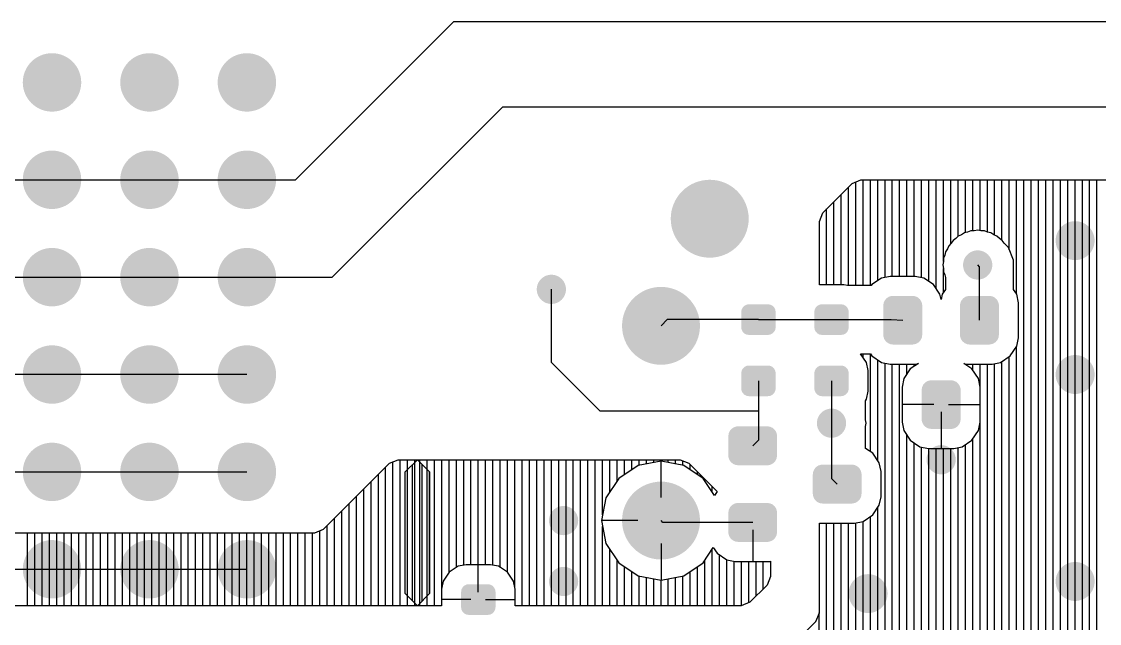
# Model space of a CAD drawing. Extents: x 295 to 953, y 10 to 290.
# Drawn here: x 517.11 to 563.47, y 200.79 to 226.7 of the extents above; entities that cross this region are included whole.
import ezdxf

# ---------------------------------------------------------------- set-up
doc = ezdxf.new("R2010")
doc.units = 0
doc.header["$LTSCALE"] = 5
doc.header["$MEASUREMENT"] = 0
doc.layers.get('0').update_dxf_attribs({"linetype": 'CONTINUOUS', "lineweight": 25})
doc.layers.add('DV-INT-A3_BOT', color=7, linetype='CONTINUOUS')

msp = doc.modelspace()

# ---------------------------------------------------------------- linework, layer by layer
for points, const_width in [([(519.044, 224.078, -1), (517.787, 224.078, -1)], 1.257), ([(523.235, 224.078, -1), (521.978, 224.078, -1)], 1.257), ([(527.426, 224.078, -1), (526.169, 224.078, -1)], 1.257), ([(519.044, 219.887, -1), (517.787, 219.887, -1)], 1.257), ([(523.235, 219.887, -1), (521.978, 219.887, -1)], 1.257), ([(527.426, 219.887, -1), (526.169, 219.887, -1)], 1.257), ([(547.543, 218.211, -1), (545.866, 218.211, -1)], 1.676), ([(562.84, 217.268, -1), (562.002, 217.268, -1)], 0.838), ([(519.044, 215.696, -1), (517.787, 215.696, -1)], 1.257), ([(523.235, 215.696, -1), (521.978, 215.696, -1)], 1.257), ([(527.426, 215.696, -1), (526.169, 215.696, -1)], 1.257), ([(558.544, 216.22, -1), (557.915, 216.22, -1)], 0.629), ([(540.208, 215.172, -1), (539.58, 215.172, -1)], 0.629), ([(545.447, 213.601, -1), (543.771, 213.601, -1)], 1.676), ([(519.044, 211.505, -1), (517.787, 211.505, -1)], 1.257), ([(523.235, 211.505, -1), (521.978, 211.505, -1)], 1.257), ([(527.426, 211.505, -1), (526.169, 211.505, -1)], 1.257), ([(562.84, 211.505, -1), (562.002, 211.505, -1)], 0.838), ([(552.257, 209.41, -1), (551.629, 209.41, -1)], 0.629), ([(519.044, 207.314, -1), (517.787, 207.314, -1)], 1.257), ([(523.235, 207.314, -1), (521.978, 207.314, -1)], 1.257), ([(527.426, 207.314, -1), (526.169, 207.314, -1)], 1.257), ([(556.972, 207.838, -1), (556.344, 207.838, -1)], 0.629), ([(545.447, 205.219, -1), (543.771, 205.219, -1)], 1.676), ([(540.732, 205.219, -1), (540.104, 205.219, -1)], 0.629), ([(519.044, 203.123, -1), (517.787, 203.123, -1)], 1.257), ([(523.235, 203.123, -1), (521.978, 203.123, -1)], 1.257), ([(527.426, 203.123, -1), (526.169, 203.123, -1)], 1.257), ([(540.732, 202.599, -1), (540.104, 202.599, -1)], 0.629), ([(562.84, 202.599, -1), (562.002, 202.599, -1)], 0.838), ([(553.934, 202.076, -1), (553.096, 202.076, -1)], 0.838)]:
    msp.add_lwpolyline(points, format="xyb", close=True, dxfattribs=dict(const_width=const_width))
for points in [[(555.805, 214.65), (555.775, 214.697), (554.213, 214.65), (554.234, 214.697)], [(555.775, 214.697), (555.741, 214.749), (554.234, 214.697), (554.279, 214.749)], [(555.741, 214.749), (555.696, 214.787), (554.279, 214.749), (554.311, 214.787)], [(555.696, 214.787), (555.651, 214.826), (554.311, 214.787), (554.37, 214.826)], [(555.651, 214.826), (555.594, 214.852), (554.37, 214.826), (554.41, 214.852)], [(555.594, 214.852), (555.543, 214.875), (554.41, 214.852), (554.485, 214.875)], [(555.543, 214.875), (555.461, 214.887), (554.485, 214.875), (554.523, 214.887)], [(555.461, 214.887), (555.426, 214.892), (554.523, 214.887), (554.588, 214.892)], [(559.104, 214.65), (559.073, 214.697), (557.511, 214.65), (557.532, 214.697)], [(559.073, 214.697), (559.039, 214.749), (557.532, 214.697), (557.577, 214.749)], [(559.039, 214.749), (558.995, 214.787), (557.577, 214.749), (557.609, 214.787)], [(558.995, 214.787), (558.949, 214.826), (557.609, 214.787), (557.669, 214.826)], [(558.949, 214.826), (558.892, 214.852), (557.669, 214.826), (557.708, 214.852)], [(558.892, 214.852), (558.841, 214.875), (557.708, 214.852), (557.783, 214.875)], [(558.841, 214.875), (558.76, 214.887), (557.783, 214.875), (557.821, 214.887)], [(558.76, 214.887), (558.724, 214.892), (557.821, 214.887), (557.886, 214.892)], [(549.542, 213.538), (549.542, 214.2), (548.058, 213.538), (548.058, 214.2)], [(549.54, 214.2), (549.526, 214.293), (548.06, 214.2), (548.075, 214.293)], [(549.526, 214.293), (549.521, 214.304), (548.075, 214.293), (548.077, 214.304)], [(549.521, 214.304), (549.481, 214.387), (548.077, 214.304), (548.121, 214.387)], [(549.481, 214.387), (549.473, 214.396), (548.121, 214.387), (548.125, 214.396)], [(549.473, 214.396), (549.409, 214.463), (548.125, 214.396), (548.194, 214.463)], [(549.409, 214.463), (549.396, 214.469), (548.194, 214.463), (548.2, 214.469)], [(549.396, 214.469), (549.316, 214.512), (548.2, 214.469), (548.287, 214.512)], [(549.316, 214.512), (549.296, 214.515), (548.287, 214.512), (548.294, 214.515)], [(549.296, 214.515), (549.213, 214.529), (548.294, 214.515), (548.387, 214.529)], [(552.685, 213.538), (552.685, 214.2), (551.201, 213.538), (551.201, 214.2)], [(552.683, 214.2), (552.67, 214.293), (551.203, 214.2), (551.218, 214.293)], [(552.67, 214.293), (552.664, 214.304), (551.218, 214.293), (551.22, 214.304)], [(552.664, 214.304), (552.624, 214.387), (551.22, 214.304), (551.264, 214.387)], [(552.624, 214.387), (552.616, 214.396), (551.264, 214.387), (551.268, 214.396)], [(552.616, 214.396), (552.552, 214.463), (551.268, 214.396), (551.337, 214.463)], [(552.552, 214.463), (552.54, 214.469), (551.337, 214.463), (551.343, 214.469)], [(552.54, 214.469), (552.459, 214.512), (551.343, 214.469), (551.431, 214.512)], [(552.459, 214.512), (552.439, 214.515), (551.431, 214.512), (551.438, 214.515)], [(552.439, 214.515), (552.356, 214.529), (551.438, 214.515), (551.53, 214.529)], [(555.845, 214.473), (555.84, 214.537), (554.169, 214.473), (554.178, 214.537)], [(555.845, 213.215), (555.845, 214.473), (554.169, 213.215), (554.169, 214.473)], [(555.84, 214.537), (555.824, 214.59), (554.178, 214.537), (554.185, 214.59)], [(555.824, 214.59), (555.805, 214.65), (554.185, 214.59), (554.213, 214.65)], [(559.143, 214.473), (559.138, 214.537), (557.467, 214.473), (557.476, 214.537)], [(559.143, 213.215), (559.143, 214.473), (557.467, 213.215), (557.467, 214.473)], [(559.138, 214.537), (559.122, 214.59), (557.476, 214.537), (557.484, 214.59)], [(559.122, 214.59), (559.104, 214.65), (557.484, 214.59), (557.511, 214.65)], [(549.525, 213.445), (549.54, 213.538), (548.074, 213.445), (548.06, 213.538)], [(549.523, 213.435), (549.525, 213.445), (548.079, 213.435), (548.074, 213.445)], [(549.479, 213.351), (549.523, 213.435), (548.119, 213.351), (548.079, 213.435)], [(549.475, 213.342), (549.479, 213.351), (548.127, 213.342), (548.119, 213.351)], [(549.406, 213.275), (549.475, 213.342), (548.191, 213.275), (548.127, 213.342)], [(549.4, 213.269), (549.406, 213.275), (548.204, 213.269), (548.191, 213.275)], [(549.312, 213.226), (549.4, 213.269), (548.284, 213.226), (548.204, 213.269)], [(552.668, 213.445), (552.683, 213.538), (551.217, 213.445), (551.203, 213.538)], [(552.666, 213.435), (552.668, 213.445), (551.222, 213.435), (551.217, 213.445)], [(552.623, 213.351), (552.666, 213.435), (551.262, 213.351), (551.222, 213.435)], [(552.618, 213.342), (552.623, 213.351), (551.271, 213.342), (551.262, 213.351)], [(552.55, 213.275), (552.618, 213.342), (551.335, 213.275), (551.271, 213.342)], [(552.543, 213.269), (552.55, 213.275), (551.347, 213.269), (551.335, 213.275)], [(552.456, 213.226), (552.543, 213.269), (551.427, 213.226), (551.347, 213.269)], [(549.305, 213.223), (549.312, 213.226), (548.304, 213.223), (548.284, 213.226)], [(549.213, 213.209), (549.305, 213.223), (548.387, 213.209), (548.304, 213.223)], [(552.449, 213.223), (552.456, 213.226), (551.447, 213.223), (551.427, 213.226)], [(552.356, 213.209), (552.449, 213.223), (551.53, 213.209), (551.447, 213.223)], [(555.836, 213.15), (555.845, 213.215), (554.174, 213.15), (554.169, 213.215)], [(555.828, 213.098), (555.836, 213.15), (554.19, 213.098), (554.174, 213.15)], [(555.801, 213.037), (555.828, 213.098), (554.208, 213.037), (554.19, 213.098)], [(555.78, 212.99), (555.801, 213.037), (554.239, 212.99), (554.208, 213.037)], [(555.735, 212.938), (555.78, 212.99), (554.273, 212.938), (554.239, 212.99)], [(555.703, 212.901), (555.735, 212.938), (554.317, 212.901), (554.273, 212.938)], [(555.643, 212.862), (555.703, 212.901), (554.363, 212.862), (554.317, 212.901)], [(555.604, 212.836), (555.643, 212.862), (554.42, 212.836), (554.363, 212.862)], [(555.529, 212.813), (555.604, 212.836), (554.471, 212.813), (554.42, 212.836)], [(555.491, 212.801), (555.529, 212.813), (554.552, 212.801), (554.471, 212.813)], [(555.426, 212.796), (555.491, 212.801), (554.588, 212.796), (554.552, 212.801)], [(559.134, 213.15), (559.143, 213.215), (557.472, 213.15), (557.467, 213.215)], [(559.127, 213.098), (559.134, 213.15), (557.488, 213.098), (557.472, 213.15)], [(559.099, 213.037), (559.127, 213.098), (557.507, 213.037), (557.488, 213.098)], [(559.078, 212.99), (559.099, 213.037), (557.537, 212.99), (557.507, 213.037)], [(559.033, 212.938), (559.078, 212.99), (557.571, 212.938), (557.537, 212.99)], [(559.001, 212.901), (559.033, 212.938), (557.616, 212.901), (557.571, 212.938)], [(558.941, 212.862), (559.001, 212.901), (557.661, 212.862), (557.616, 212.901)], [(558.902, 212.836), (558.941, 212.862), (557.718, 212.836), (557.661, 212.862)], [(558.827, 212.813), (558.902, 212.836), (557.769, 212.813), (557.718, 212.836)], [(558.789, 212.801), (558.827, 212.813), (557.851, 212.801), (557.769, 212.813)], [(558.724, 212.796), (558.789, 212.801), (557.886, 212.796), (557.851, 212.801)], [(549.396, 211.833), (549.316, 211.876), (548.2, 211.833), (548.287, 211.876)], [(549.316, 211.876), (549.296, 211.879), (548.287, 211.876), (548.294, 211.879)], [(549.296, 211.879), (549.213, 211.893), (548.294, 211.879), (548.387, 211.893)], [(552.54, 211.833), (552.459, 211.876), (551.343, 211.833), (551.431, 211.876)], [(552.459, 211.876), (552.439, 211.879), (551.431, 211.876), (551.438, 211.879)], [(552.439, 211.879), (552.356, 211.893), (551.438, 211.879), (551.53, 211.893)], [(549.542, 210.902), (549.542, 211.564), (548.058, 210.902), (548.058, 211.564)], [(549.54, 211.564), (549.526, 211.657), (548.06, 211.564), (548.075, 211.657)], [(549.526, 211.657), (549.521, 211.667), (548.075, 211.657), (548.077, 211.667)], [(549.521, 211.667), (549.481, 211.751), (548.077, 211.667), (548.121, 211.751)], [(549.481, 211.751), (549.473, 211.76), (548.121, 211.751), (548.125, 211.76)], [(549.473, 211.76), (549.409, 211.827), (548.125, 211.76), (548.194, 211.827)], [(549.409, 211.827), (549.396, 211.833), (548.194, 211.827), (548.2, 211.833)], [(552.685, 210.902), (552.685, 211.564), (551.201, 210.902), (551.201, 211.564)], [(552.683, 211.564), (552.67, 211.657), (551.203, 211.564), (551.218, 211.657)], [(552.67, 211.657), (552.664, 211.667), (551.218, 211.657), (551.22, 211.667)], [(552.664, 211.667), (552.624, 211.751), (551.22, 211.667), (551.264, 211.751)], [(552.624, 211.751), (552.616, 211.76), (551.264, 211.751), (551.268, 211.76)], [(552.616, 211.76), (552.552, 211.827), (551.268, 211.76), (551.337, 211.827)], [(552.552, 211.827), (552.54, 211.833), (551.337, 211.827), (551.343, 211.833)], [(557.491, 210.904), (557.475, 210.956), (555.829, 210.904), (555.837, 210.956)], [(557.475, 210.956), (557.457, 211.017), (555.837, 210.956), (555.864, 211.017)], [(557.457, 211.017), (557.426, 211.064), (555.864, 211.017), (555.885, 211.064)], [(557.426, 211.064), (557.392, 211.116), (555.885, 211.064), (555.93, 211.116)], [(557.392, 211.116), (557.348, 211.154), (555.93, 211.116), (555.962, 211.154)], [(557.348, 211.154), (557.302, 211.193), (555.962, 211.154), (556.022, 211.193)], [(557.302, 211.193), (557.245, 211.218), (556.022, 211.193), (556.061, 211.218)], [(557.245, 211.218), (557.194, 211.241), (556.061, 211.218), (556.136, 211.241)], [(557.194, 211.241), (557.113, 211.253), (556.136, 211.241), (556.174, 211.253)], [(557.113, 211.253), (557.077, 211.258), (556.174, 211.253), (556.239, 211.258)], [(549.525, 210.809), (549.54, 210.902), (548.074, 210.809), (548.06, 210.902)], [(549.523, 210.798), (549.525, 210.809), (548.079, 210.798), (548.074, 210.809)], [(549.479, 210.715), (549.523, 210.798), (548.119, 210.715), (548.079, 210.798)], [(549.475, 210.706), (549.479, 210.715), (548.127, 210.706), (548.119, 210.715)], [(549.406, 210.639), (549.475, 210.706), (548.191, 210.639), (548.127, 210.706)], [(549.4, 210.633), (549.406, 210.639), (548.204, 210.633), (548.191, 210.639)], [(549.312, 210.59), (549.4, 210.633), (548.284, 210.59), (548.204, 210.633)], [(549.305, 210.587), (549.312, 210.59), (548.304, 210.587), (548.284, 210.59)], [(549.213, 210.573), (549.305, 210.587), (548.387, 210.573), (548.304, 210.587)], [(552.668, 210.809), (552.683, 210.902), (551.217, 210.809), (551.203, 210.902)], [(552.666, 210.798), (552.668, 210.809), (551.222, 210.798), (551.217, 210.809)], [(552.623, 210.715), (552.666, 210.798), (551.262, 210.715), (551.222, 210.798)], [(552.618, 210.706), (552.623, 210.715), (551.271, 210.706), (551.262, 210.715)], [(552.55, 210.639), (552.618, 210.706), (551.335, 210.639), (551.271, 210.706)], [(552.543, 210.633), (552.55, 210.639), (551.347, 210.633), (551.335, 210.639)], [(552.456, 210.59), (552.543, 210.633), (551.427, 210.59), (551.347, 210.633)], [(552.449, 210.587), (552.456, 210.59), (551.447, 210.587), (551.427, 210.59)], [(552.356, 210.573), (552.449, 210.587), (551.53, 210.573), (551.447, 210.587)], [(557.496, 210.839), (557.491, 210.904), (555.82, 210.839), (555.829, 210.904)], [(557.496, 209.582), (557.496, 210.839), (555.82, 209.582), (555.82, 210.839)], [(557.487, 209.517), (557.496, 209.582), (555.825, 209.517), (555.82, 209.582)], [(549.53, 209.081), (549.496, 209.133), (547.57, 209.081), (547.615, 209.133)], [(549.496, 209.133), (549.452, 209.171), (547.615, 209.133), (547.647, 209.171)], [(549.452, 209.171), (549.406, 209.21), (547.647, 209.171), (547.707, 209.21)], [(549.406, 209.21), (549.349, 209.236), (547.707, 209.21), (547.746, 209.236)], [(549.349, 209.236), (549.298, 209.259), (547.746, 209.236), (547.821, 209.259)], [(549.298, 209.259), (549.217, 209.271), (547.821, 209.259), (547.859, 209.271)], [(549.217, 209.271), (549.181, 209.276), (547.859, 209.271), (547.924, 209.276)], [(557.48, 209.465), (557.487, 209.517), (555.841, 209.465), (555.825, 209.517)], [(557.452, 209.404), (557.48, 209.465), (555.859, 209.404), (555.841, 209.465)], [(557.431, 209.357), (557.452, 209.404), (555.89, 209.357), (555.859, 209.404)], [(557.386, 209.305), (557.431, 209.357), (555.924, 209.305), (555.89, 209.357)], [(557.354, 209.267), (557.386, 209.305), (555.968, 209.267), (555.924, 209.305)], [(557.294, 209.228), (557.354, 209.267), (556.014, 209.228), (555.968, 209.267)], [(557.255, 209.202), (557.294, 209.228), (556.071, 209.202), (556.014, 209.228)], [(557.18, 209.179), (557.255, 209.202), (556.122, 209.179), (556.071, 209.202)], [(557.142, 209.168), (557.18, 209.179), (556.203, 209.168), (556.122, 209.179)], [(557.077, 209.163), (557.142, 209.168), (556.239, 209.163), (556.203, 209.168)], [(549.6, 208.857), (549.595, 208.921), (547.505, 208.857), (547.514, 208.921)], [(549.6, 208.018), (549.6, 208.857), (547.505, 208.018), (547.505, 208.857)], [(549.595, 208.921), (549.579, 208.974), (547.514, 208.921), (547.522, 208.974)], [(549.579, 208.974), (549.561, 209.035), (547.522, 208.974), (547.549, 209.035)], [(549.561, 209.035), (549.53, 209.081), (547.549, 209.035), (547.57, 209.081)], [(549.591, 207.954), (549.6, 208.018), (547.51, 207.954), (547.505, 208.018)], [(549.584, 207.901), (549.591, 207.954), (547.526, 207.901), (547.51, 207.954)], [(549.556, 207.84), (549.584, 207.901), (547.545, 207.84), (547.526, 207.901)], [(549.535, 207.794), (549.556, 207.84), (547.575, 207.794), (547.545, 207.84)], [(549.49, 207.742), (549.535, 207.794), (547.609, 207.742), (547.575, 207.794)], [(549.458, 207.704), (549.49, 207.742), (547.654, 207.704), (547.609, 207.742)], [(549.399, 207.665), (549.458, 207.704), (547.699, 207.665), (547.654, 207.704)], [(549.359, 207.639), (549.399, 207.665), (547.756, 207.639), (547.699, 207.665)], [(549.284, 207.616), (549.359, 207.639), (547.807, 207.616), (547.756, 207.639)], [(549.246, 207.604), (549.284, 207.616), (547.889, 207.604), (547.807, 207.616)], [(549.181, 207.599), (549.246, 207.604), (547.924, 207.599), (547.889, 207.604)], [(553.234, 207.21), (553.229, 207.274), (551.138, 207.21), (551.148, 207.274)], [(553.229, 207.274), (553.213, 207.327), (551.148, 207.274), (551.155, 207.327)], [(553.213, 207.327), (553.194, 207.387), (551.155, 207.327), (551.183, 207.387)], [(553.194, 207.387), (553.164, 207.434), (551.183, 207.387), (551.204, 207.434)], [(553.164, 207.434), (553.13, 207.486), (551.204, 207.434), (551.248, 207.486)], [(553.13, 207.486), (553.085, 207.524), (551.248, 207.486), (551.281, 207.524)], [(553.085, 207.524), (553.04, 207.563), (551.281, 207.524), (551.34, 207.563)], [(553.04, 207.563), (552.983, 207.589), (551.34, 207.563), (551.38, 207.589)], [(552.983, 207.589), (552.932, 207.612), (551.38, 207.589), (551.455, 207.612)], [(552.932, 207.612), (552.85, 207.624), (551.455, 207.612), (551.493, 207.624)], [(552.85, 207.624), (552.815, 207.629), (551.493, 207.624), (551.558, 207.629)], [(553.234, 206.371), (553.234, 207.21), (551.138, 206.371), (551.138, 207.21)], [(553.225, 206.306), (553.234, 206.371), (551.144, 206.306), (551.138, 206.371)], [(553.217, 206.254), (553.225, 206.306), (551.16, 206.254), (551.144, 206.306)], [(549.496, 205.835), (549.452, 205.873), (547.615, 205.835), (547.647, 205.873)], [(549.452, 205.873), (549.406, 205.912), (547.647, 205.873), (547.707, 205.912)], [(549.406, 205.912), (549.349, 205.938), (547.707, 205.912), (547.746, 205.938)], [(549.349, 205.938), (549.298, 205.961), (547.746, 205.938), (547.821, 205.961)], [(549.298, 205.961), (549.217, 205.972), (547.821, 205.961), (547.859, 205.972)], [(549.217, 205.972), (549.181, 205.977), (547.859, 205.972), (547.924, 205.977)], [(553.19, 206.193), (553.217, 206.254), (551.178, 206.193), (551.16, 206.254)], [(553.169, 206.147), (553.19, 206.193), (551.209, 206.147), (551.178, 206.193)], [(553.124, 206.095), (553.169, 206.147), (551.243, 206.095), (551.209, 206.147)], [(553.092, 206.057), (553.124, 206.095), (551.287, 206.057), (551.243, 206.095)], [(553.032, 206.018), (553.092, 206.057), (551.333, 206.018), (551.287, 206.057)], [(552.993, 205.992), (553.032, 206.018), (551.39, 205.992), (551.333, 206.018)], [(552.918, 205.969), (552.993, 205.992), (551.441, 205.969), (551.39, 205.992)], [(552.88, 205.957), (552.918, 205.969), (551.522, 205.957), (551.441, 205.969)], [(552.815, 205.952), (552.88, 205.957), (551.558, 205.952), (551.522, 205.957)], [(549.6, 205.558), (549.595, 205.623), (547.505, 205.558), (547.514, 205.623)], [(549.6, 204.72), (549.6, 205.558), (547.505, 204.72), (547.505, 205.558)], [(549.595, 205.623), (549.579, 205.675), (547.514, 205.623), (547.522, 205.675)], [(549.579, 205.675), (549.561, 205.736), (547.522, 205.675), (547.549, 205.736)], [(549.561, 205.736), (549.53, 205.783), (547.549, 205.736), (547.57, 205.783)], [(549.53, 205.783), (549.496, 205.835), (547.57, 205.783), (547.615, 205.835)], [(549.591, 204.655), (549.6, 204.72), (547.51, 204.655), (547.505, 204.72)], [(549.584, 204.603), (549.591, 204.655), (547.526, 204.603), (547.51, 204.655)], [(549.556, 204.542), (549.584, 204.603), (547.545, 204.542), (547.526, 204.603)], [(549.535, 204.495), (549.556, 204.542), (547.575, 204.495), (547.545, 204.542)], [(549.49, 204.443), (549.535, 204.495), (547.609, 204.443), (547.575, 204.495)], [(549.458, 204.405), (549.49, 204.443), (547.654, 204.405), (547.609, 204.443)], [(549.399, 204.366), (549.458, 204.405), (547.699, 204.366), (547.654, 204.405)], [(549.359, 204.341), (549.399, 204.366), (547.756, 204.341), (547.699, 204.366)], [(549.284, 204.318), (549.359, 204.341), (547.807, 204.318), (547.756, 204.341)], [(549.246, 204.306), (549.284, 204.318), (547.889, 204.306), (547.807, 204.318)], [(549.181, 204.301), (549.246, 204.306), (547.924, 204.301), (547.889, 204.306)], [(537.493, 201.489), (537.493, 202.151), (536.009, 201.489), (536.009, 202.151)], [(537.491, 202.151), (537.477, 202.244), (536.011, 202.151), (536.026, 202.244)], [(537.477, 202.244), (537.472, 202.254), (536.026, 202.244), (536.028, 202.254)], [(537.472, 202.254), (537.432, 202.338), (536.028, 202.254), (536.071, 202.338)], [(537.432, 202.338), (537.423, 202.347), (536.071, 202.338), (536.076, 202.347)], [(537.423, 202.347), (537.359, 202.414), (536.076, 202.347), (536.144, 202.414)], [(537.359, 202.414), (537.347, 202.42), (536.144, 202.414), (536.151, 202.42)], [(537.347, 202.42), (537.267, 202.463), (536.151, 202.42), (536.238, 202.463)], [(537.267, 202.463), (537.247, 202.466), (536.238, 202.463), (536.245, 202.466)], [(537.247, 202.466), (537.164, 202.48), (536.245, 202.466), (536.338, 202.48)], [(537.476, 201.396), (537.491, 201.489), (536.024, 201.396), (536.011, 201.489)], [(537.474, 201.385), (537.476, 201.396), (536.029, 201.385), (536.024, 201.396)], [(537.43, 201.302), (537.474, 201.385), (536.07, 201.302), (536.029, 201.385)], [(537.426, 201.293), (537.43, 201.302), (536.078, 201.293), (536.07, 201.302)], [(537.357, 201.226), (537.426, 201.293), (536.142, 201.226), (536.078, 201.293)], [(537.351, 201.22), (537.357, 201.226), (536.154, 201.22), (536.142, 201.226)], [(537.263, 201.177), (537.351, 201.22), (536.235, 201.177), (536.154, 201.22)], [(537.256, 201.174), (537.263, 201.177), (536.255, 201.174), (536.235, 201.177)], [(537.164, 201.16), (537.256, 201.174), (536.338, 201.16), (536.255, 201.174)]]:
    msp.add_solid(points)
at = {"layer": 'DV-INT-A3_BOT'}
for p, q in [((528.893, 219.887), (535.703, 226.698)), ((535.703, 226.698), (753.111, 226.698)), ((530.464, 215.696), (537.799, 223.031)), ((537.799, 223.031), (802.355, 223.031)), ((514.224, 219.887), (518.415, 219.887)), ((518.415, 219.887), (522.606, 219.887)), ((522.606, 219.887), (526.797, 219.887)), ((526.797, 219.887), (528.893, 219.887)), ((552.836, 219.732), (553.205, 219.887)), ((552.987, 215.336), (552.987, 219.795)), ((553.205, 219.887), (565.753, 219.887)), ((553.301, 215.336), (553.301, 219.887)), ((553.615, 215.336), (553.615, 219.887)), ((553.93, 215.545), (553.93, 219.887)), ((554.244, 215.684), (554.244, 219.887)), ((554.558, 215.73), (554.558, 219.887)), ((554.873, 215.73), (554.873, 219.887)), ((555.187, 215.73), (555.187, 219.887)), ((555.501, 215.73), (555.501, 219.887)), ((555.816, 215.675), (555.816, 219.887)), ((556.13, 215.512), (556.13, 219.887)), ((556.444, 215.206), (556.444, 219.887)), ((556.759, 216.363), (556.759, 219.887)), ((557.073, 217.138), (557.073, 219.887)), ((557.387, 217.452), (557.387, 219.887)), ((557.702, 217.607), (557.702, 219.887)), ((558.016, 217.687), (558.016, 219.887)), ((558.33, 217.691), (558.33, 219.887)), ((558.645, 217.633), (558.645, 219.887)), ((558.959, 217.503), (558.959, 219.887)), ((559.273, 217.281), (559.273, 219.887)), ((559.588, 216.874), (559.588, 219.887)), ((559.902, 214.971), (559.902, 219.887)), ((560.216, 177.973), (560.216, 219.887)), ((560.531, 177.977), (560.531, 219.887)), ((560.845, 177.977), (560.845, 219.887)), ((561.159, 177.977), (561.159, 219.887)), ((561.474, 177.977), (561.474, 219.887)), ((561.788, 177.977), (561.788, 219.887)), ((562.102, 177.977), (562.102, 219.887)), ((562.416, 177.977), (562.416, 219.887)), ((562.731, 177.977), (562.731, 219.887)), ((563.045, 177.977), (563.045, 219.887)), ((563.359, 177.977), (563.359, 219.887)), ((551.57, 218.467), (552.836, 219.732)), ((552.672, 215.336), (552.672, 219.573)), ((552.044, 215.369), (552.044, 218.944)), ((552.358, 215.369), (552.358, 219.259)), ((551.419, 218.098), (551.57, 218.467)), ((551.729, 215.369), (551.729, 218.63)), ((551.419, 215.369), (551.419, 218.098)), ((557.396, 217.461), (557.291, 217.356)), ((557.534, 217.519), (557.396, 217.461)), ((557.656, 217.599), (557.534, 217.519)), ((557.798, 217.628), (557.656, 217.599)), ((557.936, 217.687), (557.798, 217.628)), ((558.083, 217.687), (557.936, 217.687)), ((558.23, 217.712), (558.083, 217.687)), ((558.372, 217.687), (558.23, 217.712)), ((558.519, 217.687), (558.372, 217.687)), ((558.657, 217.628), (558.519, 217.687)), ((558.8, 217.599), (558.657, 217.628)), ((558.921, 217.519), (558.8, 217.599)), ((559.059, 217.461), (558.921, 217.519)), ((559.164, 217.356), (559.059, 217.461)), ((556.985, 217.05), (556.926, 216.912)), ((557.09, 217.155), (556.985, 217.05)), ((557.169, 217.276), (557.09, 217.155)), ((557.291, 217.356), (557.169, 217.276)), ((559.286, 217.276), (559.164, 217.356)), ((559.365, 217.155), (559.286, 217.276)), ((559.55, 216.97), (559.365, 217.155)), ((559.772, 216.43), (559.55, 216.97)), ((556.817, 216.648), (556.763, 216.509)), ((556.763, 216.509), (556.763, 216.363)), ((556.847, 216.79), (556.817, 216.648)), ((556.926, 216.912), (556.847, 216.79)), ((556.763, 216.363), (556.733, 216.22)), ((556.733, 216.22), (556.763, 216.074)), ((556.759, 215.047), (556.759, 216.074)), ((556.763, 216.074), (556.763, 215.927)), ((558.305, 216.141), (558.23, 216.22)), ((558.305, 213.844), (558.305, 216.141)), ((559.772, 215.164), (559.772, 216.43)), ((514.224, 215.696), (518.415, 215.696)), ((518.415, 215.696), (522.606, 215.696)), ((522.606, 215.696), (526.797, 215.696)), ((526.797, 215.696), (530.464, 215.696)), ((554.097, 215.654), (553.682, 215.378)), ((554.462, 215.73), (554.097, 215.654)), ((555.547, 215.73), (554.462, 215.73)), ((555.916, 215.654), (555.547, 215.73)), ((556.331, 215.378), (555.916, 215.654)), ((556.763, 215.927), (556.817, 215.789)), ((556.817, 215.789), (556.838, 215.68)), ((556.838, 215.68), (556.838, 215.164)), ((539.894, 212.029), (539.894, 215.172)), ((552.467, 215.369), (551.419, 215.369)), ((552.626, 215.336), (552.467, 215.369)), ((553.653, 215.336), (552.626, 215.336)), ((553.682, 215.378), (553.653, 215.336)), ((556.608, 214.963), (556.331, 215.378)), ((556.838, 215.164), (556.704, 214.963)), ((559.91, 214.963), (559.772, 215.164)), ((556.658, 214.728), (556.608, 214.963)), ((556.704, 214.963), (556.658, 214.728)), ((559.982, 214.594), (559.91, 214.963)), ((559.982, 213.09), (559.982, 214.594)), ((544.877, 213.869), (544.609, 213.601)), ((548.8, 213.869), (544.877, 213.869)), ((548.8, 213.869), (551.943, 213.869)), ((551.943, 213.869), (554.512, 213.869)), ((554.512, 213.869), (555.007, 213.844)), ((559.91, 212.725), (559.982, 213.09)), ((553.452, 212.017), (553.196, 212.402)), ((553.196, 212.402), (553.615, 212.402)), ((553.301, 212.243), (553.301, 212.402)), ((553.615, 208.182), (553.615, 212.402)), ((553.615, 212.402), (553.682, 212.306)), ((559.629, 212.306), (559.91, 212.725)), ((559.902, 177.973), (559.902, 212.717)), ((541.99, 209.934), (539.894, 212.029)), ((553.523, 211.677), (553.452, 212.017)), ((553.682, 212.306), (554.097, 212.029)), ((553.93, 207.796), (553.93, 212.138)), ((554.097, 212.029), (554.462, 211.958)), ((554.244, 177.973), (554.244, 212)), ((554.462, 211.958), (555.547, 211.958)), ((554.558, 177.973), (554.558, 211.958)), ((554.873, 177.973), (554.873, 211.958)), ((555.187, 211.535), (555.187, 211.958)), ((555.682, 211.983), (555.329, 211.748)), ((555.501, 211.862), (555.501, 211.958)), ((555.547, 211.958), (555.682, 211.983)), ((557.982, 211.748), (557.63, 211.983)), ((557.63, 211.983), (557.764, 211.958)), ((557.702, 211.933), (557.702, 211.966)), ((557.764, 211.958), (558.85, 211.958)), ((558.016, 211.694), (558.016, 211.958)), ((558.33, 210.965), (558.33, 211.958)), ((558.645, 177.973), (558.645, 211.958)), ((558.85, 211.958), (559.215, 212.029)), ((558.959, 177.973), (558.959, 211.979)), ((559.215, 212.029), (559.629, 212.306)), ((559.273, 177.973), (559.273, 212.067)), ((559.588, 177.973), (559.588, 212.281)), ((518.415, 211.505), (514.224, 211.505)), ((522.606, 211.505), (518.415, 211.505)), ((526.797, 211.505), (522.606, 211.505)), ((553.523, 210.784), (553.523, 211.677)), ((555.329, 211.748), (555.053, 211.329)), ((558.259, 211.329), (557.982, 211.748)), ((548.8, 211.233), (548.8, 209.934)), ((551.943, 211.233), (551.943, 209.41)), ((555.053, 211.329), (554.982, 210.965)), ((554.982, 210.965), (554.982, 209.46)), ((558.334, 210.965), (558.259, 211.329)), ((558.334, 209.46), (558.334, 210.965)), ((553.452, 210.445), (553.523, 210.784)), ((553.41, 210.378), (553.452, 210.445)), ((553.41, 209.552), (553.41, 210.378)), ((556.344, 210.21), (554.982, 210.21)), ((556.972, 210.21), (558.334, 210.21)), ((548.8, 209.934), (541.99, 209.934)), ((548.8, 209.934), (548.8, 208.681)), ((553.435, 209.41), (553.41, 209.552)), ((556.658, 209.896), (556.658, 208.324)), ((551.943, 209.41), (551.943, 207.034)), ((553.41, 209.263), (553.435, 209.41)), ((553.41, 208.32), (553.41, 209.263)), ((554.982, 209.46), (555.053, 209.091)), ((555.053, 209.091), (555.329, 208.676)), ((557.982, 208.676), (558.259, 209.091)), ((558.259, 209.091), (558.334, 209.46)), ((558.33, 177.973), (558.33, 209.46)), ((548.8, 208.681), (548.553, 208.438)), ((555.187, 177.973), (555.187, 208.89)), ((555.329, 208.676), (555.744, 208.4)), ((557.567, 208.4), (557.982, 208.676)), ((558.016, 177.973), (558.016, 208.731)), ((553.72, 208.115), (553.41, 208.32)), ((555.501, 177.973), (555.501, 208.563)), ((555.744, 208.4), (556.113, 208.324)), ((555.816, 177.973), (555.816, 208.383)), ((556.113, 208.324), (557.199, 208.324)), ((556.13, 177.973), (556.13, 208.324)), ((556.444, 177.973), (556.444, 208.324)), ((556.759, 177.973), (556.759, 208.324)), ((557.073, 177.973), (557.073, 208.324)), ((557.199, 208.324), (557.567, 208.4)), ((557.387, 177.973), (557.387, 208.362)), ((557.702, 177.973), (557.702, 208.492)), ((532.929, 207.683), (533.297, 207.838)), ((533.079, 201.548), (533.079, 207.746)), ((533.297, 207.838), (534.131, 207.838)), ((533.394, 201.548), (533.394, 207.838)), ((533.608, 207.314), (534.131, 207.838)), ((533.708, 201.548), (533.708, 207.838)), ((534.022, 201.548), (534.022, 207.838)), ((534.131, 207.838), (534.655, 207.314)), ((534.131, 207.838), (545.439, 207.838)), ((534.236, 201.552), (534.236, 207.838)), ((534.551, 201.552), (534.551, 207.838)), ((534.865, 201.552), (534.865, 207.838)), ((535.179, 202.314), (535.179, 207.838)), ((535.493, 202.989), (535.493, 207.838)), ((535.808, 203.203), (535.808, 207.838)), ((536.122, 203.299), (536.122, 207.838)), ((536.436, 203.32), (536.436, 207.838)), ((536.751, 203.32), (536.751, 207.838)), ((537.065, 203.32), (537.065, 207.838)), ((537.379, 203.299), (537.379, 207.838)), ((537.694, 203.203), (537.694, 207.838)), ((538.008, 202.989), (538.008, 207.838)), ((538.322, 202.314), (538.322, 207.838)), ((538.637, 201.552), (538.637, 207.838)), ((538.951, 201.552), (538.951, 207.838)), ((539.265, 201.552), (539.265, 207.838)), ((539.58, 201.548), (539.58, 207.838)), ((539.894, 201.548), (539.894, 207.838)), ((540.208, 201.548), (540.208, 207.838)), ((540.523, 201.548), (540.523, 207.838)), ((540.837, 201.548), (540.837, 207.838)), ((541.151, 201.548), (541.151, 207.838)), ((541.466, 201.548), (541.466, 207.838)), ((541.78, 201.548), (541.78, 207.838)), ((542.094, 205.466), (542.094, 207.838)), ((542.409, 206.451), (542.409, 207.838)), ((542.723, 206.92), (542.723, 207.838)), ((543.037, 207.193), (543.037, 207.838)), ((543.352, 207.402), (543.352, 207.838)), ((544.609, 207.78), (543.624, 207.587)), ((543.666, 207.591), (543.666, 207.838)), ((543.98, 207.654), (543.98, 207.838)), ((544.295, 207.717), (544.295, 207.838)), ((544.609, 207.78), (544.609, 207.838)), ((544.609, 206.208), (544.609, 207.78)), ((545.59, 207.587), (544.609, 207.78)), ((544.923, 207.717), (544.923, 207.838)), ((545.238, 207.654), (545.238, 207.838)), ((545.439, 207.838), (545.808, 207.683)), ((545.552, 207.591), (545.552, 207.788)), ((553.997, 207.7), (553.72, 208.115)), ((554.072, 207.331), (553.997, 207.7)), ((514.224, 207.314), (518.415, 207.314)), ((518.415, 207.314), (522.606, 207.314)), ((522.606, 207.314), (526.797, 207.314)), ((530.091, 204.846), (532.929, 207.683)), ((532.765, 201.548), (532.765, 207.524)), ((533.608, 202.076), (533.608, 207.314)), ((533.608, 202.076), (533.608, 207.314)), ((533.922, 201.761), (533.922, 207.629)), ((534.337, 201.757), (534.337, 207.629)), ((534.651, 202.071), (534.651, 207.314)), ((534.655, 207.314), (534.655, 202.076)), ((543.624, 207.587), (542.794, 207.029)), ((546.419, 207.029), (545.59, 207.587)), ((545.808, 207.683), (546.704, 206.79)), ((545.866, 207.402), (545.866, 207.629)), ((546.181, 207.193), (546.181, 207.314)), ((554.072, 206.246), (554.072, 207.331)), ((532.137, 201.548), (532.137, 206.891)), ((532.451, 201.548), (532.451, 207.21)), ((542.794, 207.029), (542.237, 206.2)), ((546.91, 206.3), (546.419, 207.029)), ((546.495, 206.92), (546.495, 207)), ((546.704, 206.79), (547.023, 206.468)), ((551.943, 207.034), (552.186, 206.79)), ((531.822, 201.548), (531.822, 206.577)), ((546.809, 206.451), (546.809, 206.681)), ((547.019, 206.464), (546.91, 206.3)), ((547.023, 206.468), (547.019, 206.464)), ((531.194, 201.548), (531.194, 205.948)), ((531.508, 201.548), (531.508, 206.262)), ((542.237, 206.2), (542.044, 205.219)), ((553.72, 205.462), (553.997, 205.877)), ((553.997, 205.877), (554.072, 206.246)), ((530.879, 201.548), (530.879, 205.634)), ((553.305, 205.185), (553.72, 205.462)), ((553.615, 193.568), (553.615, 205.395)), ((553.93, 193.342), (553.93, 205.78)), ((530.251, 201.548), (530.251, 205.005)), ((530.565, 201.548), (530.565, 205.319)), ((543.616, 205.219), (542.044, 205.219)), ((542.044, 205.219), (542.237, 204.234)), ((542.094, 201.548), (542.094, 204.967)), ((544.684, 205.139), (544.609, 205.219)), ((548.553, 205.139), (544.684, 205.139)), ((551.419, 201.242), (551.419, 205.114)), ((551.419, 205.114), (551.432, 205.114)), ((551.432, 205.114), (552.936, 205.114)), ((551.729, 193.484), (551.729, 205.114)), ((552.044, 193.652), (552.044, 205.114)), ((552.358, 193.702), (552.358, 205.114)), ((552.672, 193.702), (552.672, 205.114)), ((552.936, 205.114), (553.305, 205.185)), ((552.987, 193.702), (552.987, 205.122)), ((553.301, 193.677), (553.301, 205.185)), ((513.39, 204.695), (529.722, 204.691)), ((517.363, 201.548), (517.363, 204.695)), ((517.678, 201.548), (517.678, 204.695)), ((517.992, 201.548), (517.992, 204.695)), ((518.306, 201.548), (518.306, 204.695)), ((518.621, 201.548), (518.621, 204.695)), ((518.935, 201.548), (518.935, 204.691)), ((519.249, 201.548), (519.249, 204.691)), ((519.564, 201.548), (519.564, 204.691)), ((519.878, 201.548), (519.878, 204.691)), ((520.192, 201.548), (520.192, 204.691)), ((520.506, 201.548), (520.506, 204.691)), ((520.821, 201.548), (520.821, 204.691)), ((521.135, 201.548), (521.135, 204.691)), ((521.449, 201.548), (521.449, 204.691)), ((521.764, 201.548), (521.764, 204.691)), ((522.078, 201.548), (522.078, 204.691)), ((522.392, 201.548), (522.392, 204.691)), ((522.707, 201.548), (522.707, 204.691)), ((523.021, 201.548), (523.021, 204.691)), ((523.335, 201.548), (523.335, 204.691)), ((523.65, 201.548), (523.65, 204.691)), ((523.964, 201.548), (523.964, 204.691)), ((524.278, 201.548), (524.278, 204.691)), ((524.593, 201.548), (524.593, 204.691)), ((524.907, 201.548), (524.907, 204.691)), ((525.221, 201.548), (525.221, 204.691)), ((525.536, 201.548), (525.536, 204.691)), ((525.85, 201.548), (525.85, 204.691)), ((526.164, 201.548), (526.164, 204.691)), ((526.479, 201.548), (526.479, 204.691)), ((526.793, 201.548), (526.793, 204.691)), ((527.107, 201.548), (527.107, 204.691)), ((527.422, 201.548), (527.422, 204.691)), ((527.736, 201.548), (527.736, 204.691)), ((528.05, 201.548), (528.05, 204.691)), ((528.365, 201.548), (528.365, 204.691)), ((528.679, 201.548), (528.679, 204.691)), ((528.993, 201.548), (528.993, 204.691)), ((529.308, 201.548), (529.308, 204.691)), ((529.622, 201.548), (529.622, 204.691)), ((529.722, 204.691), (530.091, 204.846)), ((529.936, 201.548), (529.936, 204.783)), ((548.553, 204.825), (548.553, 203.463)), ((542.237, 204.234), (542.794, 203.404)), ((544.609, 204.226), (544.609, 202.654)), ((546.419, 203.404), (546.855, 204.058)), ((546.855, 204.058), (547.019, 203.815)), ((542.409, 201.548), (542.409, 203.982)), ((546.809, 201.548), (546.809, 203.982)), ((547.019, 203.815), (547.434, 203.534)), ((547.124, 201.548), (547.124, 203.744)), ((547.434, 203.534), (547.802, 203.463)), ((547.438, 201.548), (547.438, 203.534)), ((514.224, 203.123), (518.415, 203.123)), ((518.415, 203.123), (522.606, 203.123)), ((522.606, 203.123), (526.797, 203.123)), ((535.879, 203.253), (535.493, 202.993)), ((536.223, 203.32), (535.879, 203.253)), ((537.275, 203.32), (536.223, 203.32)), ((536.751, 202.134), (536.751, 203.32)), ((537.618, 203.253), (537.275, 203.32)), ((538.004, 202.993), (537.618, 203.253)), ((542.723, 201.548), (542.723, 203.513)), ((542.794, 203.404), (543.624, 202.847)), ((543.037, 201.548), (543.037, 203.241)), ((545.59, 202.847), (546.419, 203.404)), ((546.181, 201.548), (546.181, 203.241)), ((546.495, 201.548), (546.495, 203.513)), ((547.752, 201.548), (547.752, 203.471)), ((547.802, 203.463), (549.307, 203.463)), ((548.066, 201.552), (548.066, 203.463)), ((548.381, 201.682), (548.381, 203.463)), ((548.695, 201.967), (548.695, 203.463)), ((549.009, 202.281), (549.009, 203.463)), ((549.307, 203.463), (549.324, 203.467)), ((549.324, 203.467), (549.324, 202.813)), ((535.238, 202.608), (535.167, 202.268)), ((535.493, 202.993), (535.238, 202.608)), ((538.26, 202.608), (538.004, 202.993)), ((538.331, 202.268), (538.26, 202.608)), ((543.352, 201.548), (543.352, 203.031)), ((543.624, 202.847), (544.609, 202.654)), ((543.666, 201.548), (543.666, 202.843)), ((543.98, 201.548), (543.98, 202.78)), ((544.295, 201.548), (544.295, 202.717)), ((544.609, 202.654), (545.59, 202.847)), ((544.609, 201.548), (544.609, 202.654)), ((544.923, 201.548), (544.923, 202.717)), ((545.238, 201.548), (545.238, 202.78)), ((545.552, 201.548), (545.552, 202.843)), ((545.866, 201.548), (545.866, 203.031)), ((549.324, 202.813), (549.169, 202.444)), ((535.167, 202.268), (535.167, 201.552)), ((538.331, 201.552), (538.331, 202.268)), ((549.169, 202.444), (548.427, 201.703)), ((534.131, 201.552), (533.608, 202.076)), ((534.655, 202.076), (534.131, 201.552)), ((536.436, 201.82), (535.167, 201.82)), ((537.065, 201.82), (538.331, 201.82)), ((548.427, 201.703), (548.058, 201.548)), ((534.131, 201.552), (513.39, 201.548)), ((535.167, 201.552), (534.131, 201.552)), ((539.37, 201.552), (538.331, 201.552)), ((548.058, 201.548), (539.37, 201.552)), ((551.264, 200.873), (551.419, 201.242)), ((551.415, 193.153), (551.415, 201.242)), ((549.999, 199.607), (551.264, 200.873))]:
    msp.add_line(p, q, dxfattribs=at)

doc.saveas('drawing.dxf')
